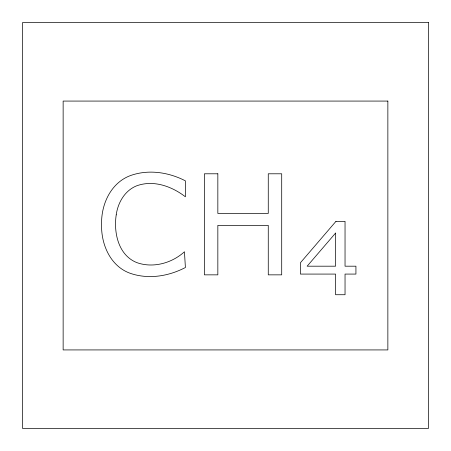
<?xml version="1.0" encoding="UTF-8"?>
<svg xmlns="http://www.w3.org/2000/svg" width="451" height="451" viewBox="0 0 451 451"><rect width="100%" height="100%" fill="white"/><g stroke="black" fill="none" stroke-linecap="round" stroke-linejoin="round"><path stroke-width="0.68" d="M116.217 214.845C113.522 232.699 118.376 255.396 136.98 262.668C153.244 268.39 171.893 263.142 184.448 251.771L185.4 267.516C168.837 276.164 149.101 279.513 131.072 273.594C110.67 266.913 100.99 244.605 101.588 224.423C101.035 204.303 110.923 182.542 130.869 175.422C148.751 169.181 168.809 172.265 185.4 180.851L185.4 196.799C171.769 186.274 153.306 179.622 136.433 185.908C124.713 190.705 117.908 202.725 116.217 214.845M335.967 221.345L300.434 262.741L300.434 274.078L335.572 274.078L335.572 294.728L345.038 294.728L345.038 274.078L355.929 274.078L355.929 266.191L345.038 266.191L345.038 221.345L335.967 221.345M335.572 233.077L307.137 266.191L335.572 266.191L335.572 233.077M428.45 22.55L22.55 22.55L22.55 428.45L428.45 428.45L428.45 22.55M387.86 101.075L63.14 101.075L63.14 349.925L387.86 349.925L387.86 101.075M217.839 173.793L204.404 173.793L204.404 274.851L217.839 274.851L217.839 225.376L268.266 225.376L268.266 274.851L281.706 274.851L281.706 173.793L268.266 173.793L268.266 213.43L217.839 213.43L217.839 173.793"/></g></svg>
